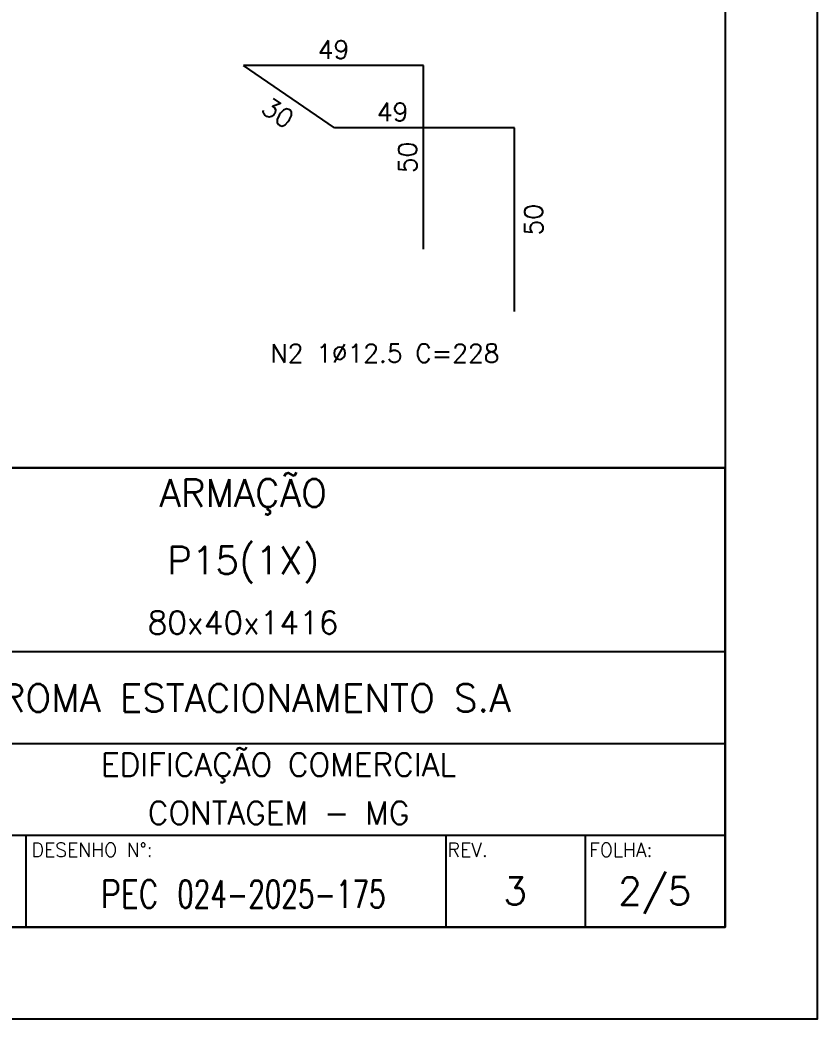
# Model space of a CAD drawing. Header units: centimetres. Extents: x 1658 to 19651, y 8082 to 11444.
# Drawn here: x 11117 to 11768, y 8294 to 9110 of the extents above; entities that cross this region are included whole.
import ezdxf
from ezdxf.enums import TextEntityAlignment as Align

# ---------------------------------------------------------------- set-up
doc = ezdxf.new("R2010")
doc.units = ezdxf.units.CM
doc.header["$LTSCALE"] = 50
doc.header["$MEASUREMENT"] = 0
doc.header["$PDMODE"] = 67
for name, color, linetype in [('FORMATO-PRECON', 2, 'Continuous'), ('HACHURAS-PRECON', 1, 'Continuous'), ('LINHA-01-PRECON', 1, 'Continuous'), ('LINHA-04-PRECON', 4, 'Continuous'), ('X1', 2, 'Continuous')]:
    doc.layers.add(name, color=color, linetype=linetype)
doc.styles.add('PRECON-ROMANS', font='romans.shx')
doc.styles.add('R60', font='ROMANS.shx', dxfattribs={"height": 2})
doc.styles.add('ROMANS', font='ROMANS.SHX', dxfattribs={"oblique": 15, "height": 3})
doc.styles.get("Standard").update_dxf_attribs({"font": 'romans.shx'})
doc.dimstyles.new('ESC75-25', dxfattribs={"dimscale": 0, "dimtxt": 15, "dimasz": 7, "dimexe": 7, "dimexo": 7, "dimgap": 5.5, "dimtad": 1, "dimdec": 1, "dimlfac": 0.333333, "dimdsep": 46, "dimtxsty": 'Standard', "dimblk": 'ARCHTICK', "dimcen": 0.1, "dimdle": 7, "dimclrd": 256, "dimclre": 256, "dimclrt": 2, "dimadec": 0, "dimazin": 0, "dimtfac": 1, "dimtdec": 1, "dimtix": 1, "dimtmove": 2, "dimatfit": 3, "dimfxl": 1, "dimarcsym": 0})

# ---------------------------------------------------------------- blocks, each defined once
blk = doc.blocks.new('A$C2E607E54')
at = {"layer": 'FORMATO-PRECON'}
blk.add_lwpolyline([(0, 4200), (2970, 4200), (2970, 0), (0, 0)], close=True, dxfattribs=at)
at = {"layer": 'FORMATO-PRECON', "color": 6}
blk.add_lwpolyline([(100, 3950), (2870, 3950), (2870, 100), (100, 100)], close=True, dxfattribs=at)
blk = doc.blocks.new('*D266')
at = {"layer": 'Defpoints', "color": 0, "linetype": 'Continuous', "transparency": 16777216}
for p in [(11521.18, 9021.62), (11521.18, 9021.62), (11521.18, 8871.62)]:
    blk.add_point(p, dxfattribs=at)
at = {"layer": 'LINHA-01-PRECON', "color": 2, "linetype": 'Continuous', "transparency": 16777216, "insert": (11536.91, 8946.62), "char_height": 15, "attachment_point": 5, "rotation": 90}
blk.add_mtext('50', dxfattribs=at)
blk = doc.blocks.new('_ArchTick')
at = {"color": 0, "linetype": 'ByBlock', "const_width": 0.15}
blk.add_lwpolyline([(-0.5, -0.5), (0.5, 0.5)], dxfattribs=at)
blk = doc.blocks.new('*D267')
at = {"layer": 'Defpoints', "color": 0, "linetype": 'Continuous', "transparency": 16777216}
for p in [(11374.18, 9021.62), (11374.18, 9021.62), (11521.18, 9021.62)]:
    blk.add_point(p, dxfattribs=at)
at = {"layer": 'LINHA-01-PRECON', "color": 2, "linetype": 'Continuous', "transparency": 16777216, "insert": (11421.7, 9034.62), "char_height": 15, "attachment_point": 5}
blk.add_mtext('49', dxfattribs=at)
blk = doc.blocks.new('*D268')
at = {"layer": 'Defpoints', "color": 0, "linetype": 'Continuous', "transparency": 16777216}
for p in [(11446.96, 9072.51), (11446.96, 9072.51), (11446.96, 8922.51)]:
    blk.add_point(p, dxfattribs=at)
at = {"layer": 'LINHA-01-PRECON', "color": 2, "linetype": 'Continuous', "transparency": 16777216, "insert": (11433.96, 8997.51), "char_height": 15, "attachment_point": 5, "rotation": 90}
blk.add_mtext('50', dxfattribs=at)
blk = doc.blocks.new('*D269')
at = {"layer": 'Defpoints', "color": 0, "linetype": 'Continuous', "transparency": 16777216}
for p in [(11299.96, 9072.51), (11299.96, 9072.51), (11446.96, 9072.51)]:
    blk.add_point(p, dxfattribs=at)
at = {"layer": 'LINHA-01-PRECON', "color": 2, "linetype": 'Continuous', "transparency": 16777216, "insert": (11373.46, 9085.51), "char_height": 15, "attachment_point": 5}
blk.add_mtext('49', dxfattribs=at)
blk = doc.blocks.new('*D270')
at = {"layer": 'Defpoints', "color": 0, "linetype": 'Continuous', "transparency": 16777216}
for p in [(11299.96, 9072.51), (11299.96, 9072.51), (11374.18, 9021.62)]:
    blk.add_point(p, dxfattribs=at)
at = {"layer": 'LINHA-01-PRECON', "color": 2, "linetype": 'Continuous', "transparency": 16777216, "insert": (11328, 9033.83), "char_height": 15, "attachment_point": 5, "rotation": 325.56101}
blk.add_mtext('30', dxfattribs=at)
blk = doc.blocks.new('CARIMBO')
at = {"layer": 'FORMATO-PRECON', "color": 6}
for p, q in [((-1050, 300), (0, 300)), ((-1750, 200), (0, 200)), ((-1750, 100), (0, 100)), ((-303.9, 0), (-303.9, 100)), ((-152, 0), (-152, 100))]:
    blk.add_line(p, q, dxfattribs=at)
blk.add_lwpolyline([(-1750, 500), (0, 500), (0, 0), (-1750, 0)], close=True, dxfattribs=at)
blk.add_lwpolyline([(-761.3, 0), (-761.3, 100)], dxfattribs=at)
at = {"layer": 'FORMATO-PRECON', "style": 'ROMANS'}
for s, p in [('DESENHO N%%d:', (-755.3, 76.7)), ('REV.', (-302.3, 76.7)), ('FOLHA:', (-148, 76.7))]:
    blk.add_text(s, height=15, dxfattribs=at).set_placement(p)
at = {"layer": 'FORMATO-PRECON', "color": 4, "linetype": 'ByBlock', "style": 'R60', "width": 0.8}
blk.add_text('PEC', height=30, dxfattribs=at).set_placement((-679.9, 21))
at = {"layer": 'FORMATO-PRECON', "color": 5, "style": 'PRECON-ROMANS', "flags": 8}
for p in [(-524.8, 472.6), (-525, 423), (-525, 399.4), (-525, 376)]:
    blk.add_attdef('X', text='', height=30, dxfattribs=at).set_placement(p, align=Align.MIDDLE_CENTER)
at = {"layer": 'FORMATO-PRECON', "color": 3, "style": 'PRECON-ROMANS', "flags": 8}
for p in [(-525, 331.7), (-486.3, 177), (-486.3, 124.4)]:
    blk.add_attdef('X', text='', height=25, dxfattribs=at).set_placement(p, align=Align.MIDDLE_CENTER)
at = {"layer": 'FORMATO-PRECON', "color": 4, "style": 'PRECON-ROMANS', "flags": 8}
for p in [(-525, 249.6), (-483.3, 36), (-228.7, 39.4), (-76.7, 39.4)]:
    blk.add_attdef('X', text='', height=30, dxfattribs=at).set_placement(p, align=Align.MIDDLE_CENTER)
at = {"layer": 'FORMATO-PRECON', "color": 2, "style": 'PRECON-ROMANS', "flags": 8}
for height, p in [(20, (-1635.8, 142.3)), (20, (-1402.5, 142.3)), (20, (-1169.1, 142.3)), (30, (-902.7, 42.3)), (20, (-1635.8, 42.3))]:
    blk.add_attdef('X', text='', height=height, dxfattribs=at).set_placement(p, align=Align.MIDDLE_CENTER)

msp = doc.modelspace()

# ---------------------------------------------------------------- linework, layer by layer
at = {"layer": 'FORMATO-PRECON', "color": 6}
msp.add_lwpolyline([(11693.36, 8743.94), (9615.86, 8743.94), (9615.86, 8368.94), (11693.36, 8368.94)], close=True, dxfattribs=at)
at = {"layer": 'LINHA-04-PRECON'}
for p, q in [((11446.96, 9072.51), (11299.96, 9072.51)), ((11374.18, 9021.62), (11299.96, 9072.51)), ((11446.96, 8922.51), (11446.96, 9072.51)), ((11521.18, 9021.62), (11374.18, 9021.62)), ((11521.18, 8871.62), (11521.18, 9021.62))]:
    msp.add_line(p, q, dxfattribs=at)

# ---------------------------------------------------------------- block references
at = {"layer": 'FORMATO-PRECON'}
ref = msp.add_blockref('CARIMBO', (11693.36, 8368.94), dxfattribs=dict(at, xscale=0.7499999918802306, yscale=0.7499999918802306, zscale=0.7499999918802306))
ref.add_attrib('X', 'ARMAÇÃO', dxfattribs={"color": 5, "height": 22.5, "style": 'PRECON-ROMANS', "flags": 8}).set_placement((11299.73, 8723.42), align=Align.MIDDLE_CENTER)
ref.add_attrib('X', 'P15(1X)', dxfattribs={"color": 5, "height": 22.5, "style": 'PRECON-ROMANS', "flags": 8}).set_placement((11299.62, 8668.47), align=Align.MIDDLE_CENTER)
ref.add_attrib('X', '80x40x1416', dxfattribs={"color": 3, "height": 18.75, "style": 'PRECON-ROMANS', "flags": 8}).set_placement((11299.62, 8617.7), align=Align.MIDDLE_CENTER)
ref.add_attrib('X', 'CROMA ESTACIONAMENTO S.A', dxfattribs={"color": 4, "height": 22.5, "style": 'PRECON-ROMANS', "flags": 8}).set_placement((11299.62, 8556.14), align=Align.MIDDLE_CENTER)
ref.add_attrib('X', 'EDIFICAÇÃO COMERCIAL', dxfattribs={"color": 3, "height": 18.75, "style": 'PRECON-ROMANS', "flags": 8}).set_placement((11328.61, 8501.67), align=Align.MIDDLE_CENTER)
ref.add_attrib('X', 'CONTAGEM - MG', dxfattribs={"color": 3, "height": 18.75, "style": 'PRECON-ROMANS', "flags": 8}).set_placement((11328.61, 8462.26), align=Align.MIDDLE_CENTER)
ref.add_attrib('X', '024-2025-175', dxfattribs={"color": 4, "height": 22.5, "style": 'PRECON-ROMANS', "width": 0.7}).set_placement((11330.86, 8395.93), align=Align.MIDDLE_CENTER)
ref.add_attrib('X', '3', dxfattribs={"color": 4, "height": 22.5, "style": 'PRECON-ROMANS'}).set_placement((11521.86, 8398.48), align=Align.MIDDLE_CENTER)
ref.add_attrib('X', '2/5', dxfattribs={"color": 4, "height": 22.5, "style": 'PRECON-ROMANS'}).set_placement((11635.83, 8398.48), align=Align.MIDDLE_CENTER)
at = {"layer": 'HACHURAS-PRECON', "xscale": 0.7499999999999996, "yscale": 0.7499999999999996, "zscale": 0.7499999999999996}
msp.add_blockref('A$C2E607E54', (9540.86, 8293.94), dxfattribs=at)

# ---------------------------------------------------------------- texts
at = {"layer": 'X1', "style": 'PRECON-ROMANS'}
msp.add_text('N2 1%%C12.5 C=228', height=15, dxfattribs=at).set_placement((11321.92, 8830.09))

# ---------------------------------------------------------------- dimensions: what is measured, and where the dimension line sits
at = {"layer": 'LINHA-01-PRECON', "linetype": 'Continuous'}
for base, p1, p2, angle, picture, middle in [((11299.96, 9072.51), (11446.96, 9072.51), (11299.96, 9072.51), 180, '*D269', (11373.46, 9085.51)), ((11446.96, 9072.51), (11446.96, 8922.51), (11446.96, 9072.51), 90, '*D268', (11433.96, 8997.51))]:
    dim = msp.add_linear_dim(base=base, p1=p1, p2=p2, angle=angle, dimstyle='ESC75-25', override={"dimscale": 1, "dimse1": 1, "dimse2": 1, "dimsd1": 1, "dimsd2": 1}, dxfattribs=at)
    dim.commit()
    dim.dimension.update_dxf_attribs({"geometry": picture, "text_midpoint": middle})
for base, p1, p2, angle, picture, middle, dimtype in [((11299.96, 9072.51), (11374.18, 9021.62), (11299.96, 9072.51), 145.56101, '*D270', (11328, 9033.83), 161), ((11374.18, 9021.62), (11521.18, 9021.62), (11374.18, 9021.62), 180, '*D267', (11421.7, 9034.62), 160), ((11521.18, 9021.62), (11521.18, 8871.62), (11521.18, 9021.62), 90, '*D266', (11536.91, 8946.62), 160)]:
    dim = msp.add_linear_dim(base=base, p1=p1, p2=p2, angle=angle, dimstyle='ESC75-25', override={"dimscale": 1, "dimse1": 1, "dimse2": 1, "dimsd1": 1, "dimsd2": 1}, dxfattribs=at)
    dim.commit()
    dim.dimension.update_dxf_attribs({"geometry": picture, "text_midpoint": middle, "dimtype": dimtype})

doc.saveas('drawing.dxf')
